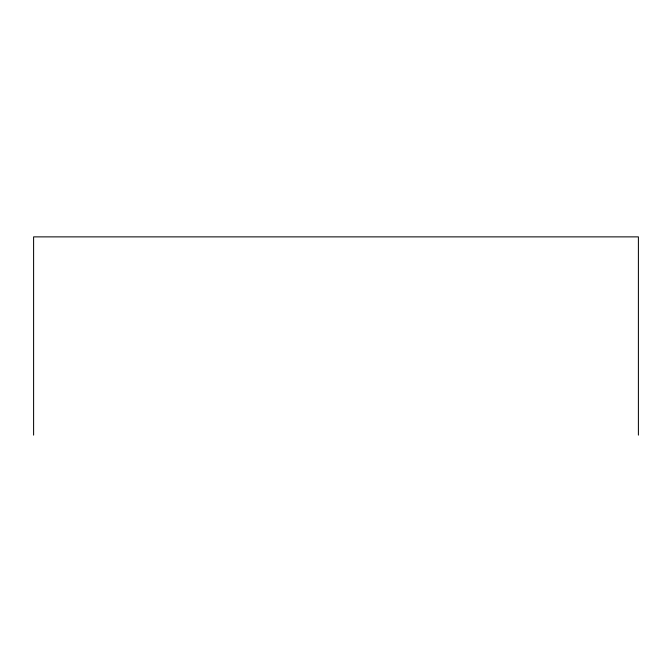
<?xml version="1.0" encoding="UTF-8"?>
<svg xmlns="http://www.w3.org/2000/svg" width="672" height="672" viewBox="0 0 672 672"><rect width="100%" height="100%" fill="white"/><g stroke="black" fill="none" stroke-linecap="round" stroke-linejoin="round"><path stroke-width="1.01" d="M638.4 435.128L638.4 236.872L33.6 236.872L33.6 435.128"/></g></svg>
